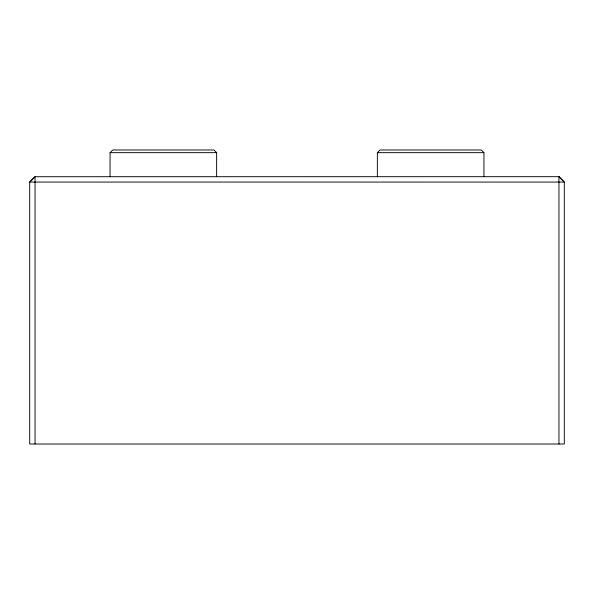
<?xml version="1.0" encoding="UTF-8"?>
<svg xmlns="http://www.w3.org/2000/svg" width="594" height="594" viewBox="0 0 594 594"><rect width="100%" height="100%" fill="white"/><g stroke="black" fill="none" stroke-linecap="round" stroke-linejoin="round"><path stroke-width="0.89" d="M110.061 176.685L110.061 152.658L112.719 149.985L213.981 149.985L216.639 152.658L216.639 176.685M377.361 176.685L377.361 152.658L380.019 149.985L481.281 149.985L483.939 152.658L483.939 176.685M110.061 152.658L216.639 152.658M377.361 152.658L483.939 152.658M558.954 444.015L558.954 176.685L35.046 176.715L29.7 182.061L29.7 444.015L564.3 444.015L564.3 182.061L558.954 176.685L564.3 182.061L29.7 182.061L35.046 176.685L35.046 444.015"/></g></svg>
